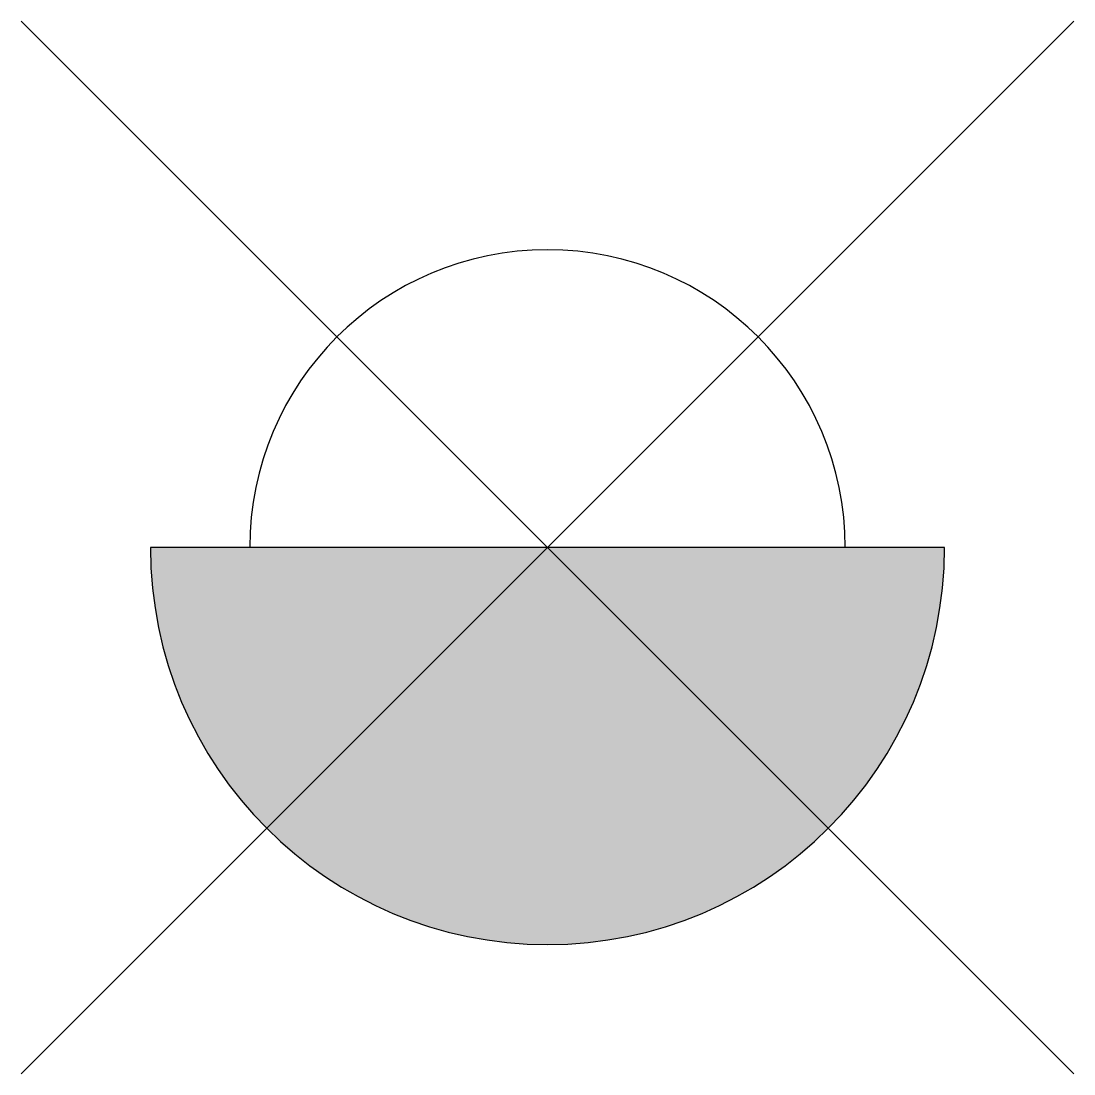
# Model space of a CAD drawing. Extents: x -2.65 to 2.65, y -2.65 to 2.65.
import ezdxf

# ---------------------------------------------------------------- set-up
doc = ezdxf.new("R2010")
doc.units = 0
doc.header["$LTSCALE"] = 0.2

msp = doc.modelspace()

# ---------------------------------------------------------------- hatches: boundary and pattern name
h = msp.add_hatch(color=256)
edge = h.paths.add_edge_path()
edge.add_line((2, 0), (-2, 0))
edge.add_arc((0, 0), 2, 180, 360)

# ---------------------------------------------------------------- linework, layer by layer
for p, q in [((-2.6517, -2.6517), (2.6517, 2.6517)), ((2.6517, -2.6517), (-2.6517, 2.6517)), ((2, 0), (-2, 0))]:
    msp.add_line(p, q)
for radius, start, end in [(1.5, 0, 180), (1.5, 0, 180), (2, 180, 0)]:
    msp.add_arc((0, 0), radius, start, end)

doc.saveas('drawing.dxf')
